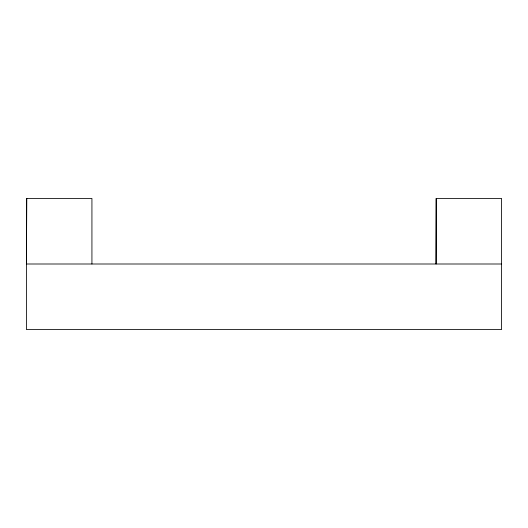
<?xml version="1.0" encoding="UTF-8"?>
<svg xmlns="http://www.w3.org/2000/svg" width="528" height="528" viewBox="0 0 528 528"><rect width="100%" height="100%" fill="white"/><g stroke="black" fill="none" stroke-linecap="round" stroke-linejoin="round"><path stroke-width="0.79" d="M436.313 198.469L436.069 264L436.095 198.469L501.6 198.469L501.6 329.531L26.4 329.531L26.433 198.469L91.931 198.469L91.931 264M26.796 198.469L26.4 264L501.6 264"/></g></svg>
